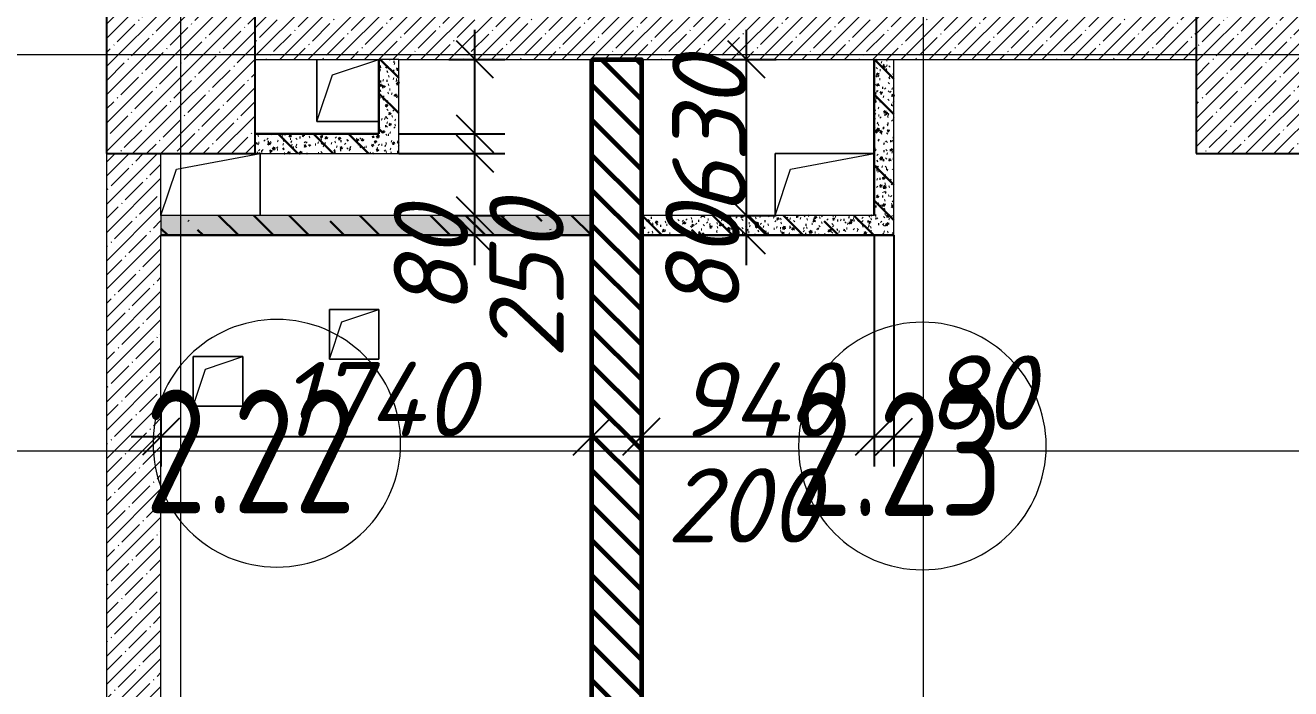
# Model space of a CAD drawing. Header units: millimetres. Extents: x 12986 to 523328, y -9759 to 30092.
# Drawn here: x 252479 to 257589, y 9673 to 12352 of the extents above; entities that cross this region are included whole.
import ezdxf

# ---------------------------------------------------------------- set-up
doc = ezdxf.new("R2010")
doc.units = ezdxf.units.MM
for name, color, linetype, lineweight in [('0) ПГП', 1, 'Continuous', 30), ('4) ПГП красный расчет', 12, 'Continuous', 30), ('5) Блок ячеистый', 160, 'Continuous', 60), ('A-ANNO-DIMS', 7, 'Continuous', 9), ('A-AREA-IDEN', 7, 'Continuous', 9), ('A-FLOR', 7, 'Continuous', 9), ('A-GENM', 7, 'Continuous', 9), ('A-WALL-FNSH-2', 7, 'Continuous', 5), ('A-WALL-FNSH-4', 250, 'Continuous', 13), ('A-WALL-PATT-1', 7, 'Continuous', 5), ('S-COLS', 7, 'Continuous', 9), ('S-COLS-1', 7, 'Continuous', 5), ('S-COLS-2', 7, 'Continuous', 25), ('Оси-1', 7, 'Continuous', 20)]:
    doc.layers.add(name, color=color, linetype=linetype, lineweight=lineweight)
doc.layers.add('A-WALL-3', color=7, linetype='Continuous', lineweight=5, true_color=0x000000)
doc.layers.add('A-WALL-5', color=7, linetype='Continuous', lineweight=13, true_color=0x008000)
doc.styles.add('ISOCPEUR_I_2', font='isocpeui.ttf', dxfattribs={"height": 300})
doc.styles.add('СПДС', font='ГОСТ тип А.ttf', dxfattribs={"width": 0.9})
doc.dimstyles.new('ISO-2_0_0_9К_СРЕДНИЙ', dxfattribs={"dimscale": 304.8, "dimtxt": 199.196235, "dimasz": 0.492126, "dimexe": 0.393701, "dimexo": 0, "dimgap": 0, "dimtad": 1, "dimdec": 0, "dimzin": 0, "dimdsep": 46, "dimtxsty": 'ISOCPEUR_I_2', "dimblk1": 'OBLIQUE', "dimblk2": 'OBLIQUE', "dimsah": 1, "dimcen": 0.09, "dimdle": 0.393701, "dimazin": 0, "dimtfac": 1, "dimtdec": 4, "dimtix": 1, "dimtmove": 2, "dimatfit": 3, "dimfxl": 1, "dimtvp": 1, "dimtolj": 1, "dimtzin": 0, "dimarcsym": 2})
doc.dimstyles.new('ISO-2_0_0_9К_СРЕДНИЙ_2', dxfattribs={"dimscale": 304.8, "dimtxt": 199.196235, "dimasz": 0.492126, "dimexe": 0.393701, "dimexo": 0, "dimgap": 0, "dimtad": 1, "dimdec": 0, "dimzin": 0, "dimdsep": 46, "dimtxsty": 'ISOCPEUR_I_2', "dimblk1": 'OBLIQUE', "dimblk2": 'OBLIQUE', "dimsah": 1, "dimcen": 0.09, "dimdle": 0.393701, "dimazin": 0, "dimtfac": 1, "dimtdec": 4, "dimtix": 1, "dimtmove": 0, "dimatfit": 3, "dimfxl": 1, "dimtvp": 1, "dimtolj": 1, "dimtzin": 0, "dimarcsym": 2})
pattern_1 = [(45, (239096.85, -2765.93), (-57.02463, 57.02463), []), (45, (239153.876, -2765.93), (-57.02463, 57.02463), [100.806, -20.161, 3.353, -16.808])]
pattern_2 = [(50, (239096.85, -2765.93), (72.87376, -6.37607), [7.62, -83.82]), (355, (239096.85, -2765.93), (-14.097, 76.42244), [6.096, -67.056]), (100.451, (239102.924, -2766.464), (58.77696, 70.04687), [6.476, -71.236]), (46.184, (239096.85, -2745.61), (108.43142, -16.81745), [11.43, -125.73]), (96.636, (239105.89, -2747.01), (94.961, 98.9709), [9.714, -106.854]), (351.184, (239096.85, -2745.61), (94.96227, 98.9702), [9.144, -100.584]), (21, (239107.01, -2750.69), (60.64565, -40.90654), [7.62, -83.82]), (326, (239107.01, -2750.69), (24.72083, 73.67493), [6.096, -67.056]), (71.451, (239112.065, -2754.1), (85.36689, 32.76874), [6.476, -71.236]), (37.5, (239096.85, -2765.933), (1.235525, 33.822432), [3.353, -62.89, 3.353, -64.719, -67.31]), (37.5, (239096.85, -2765.933), (1.235525, 33.822432), [-134.315, 3.353, -63.957]), (7.5, (239096.85, -2765.933), (26.728146, 40.07255), [3.353, -35.458, 3.353, -61.366, -25.654]), (7.5, (239096.85, -2765.933), (26.728146, 40.07255), [-103.53, 3.353, -22.301]), (327.5, (239074.194, -2765.933), (54.236318, -2.292117), [3.353, -22.047, 3.353, -75.895, -105.156]), (327.5, (239074.194, -2765.933), (54.236318, -2.292117), [-104.648, 3.353, -101.803]), (317.5, (239064.034, -2765.933), (59.25158, 10.17014), [3.353, -29.667, 3.353, -49.276, -74.676]), (317.5, (239064.034, -2765.933), (59.25158, 10.17014), [-85.649, 3.353, -71.323])]
pattern_3 = [(135, (239096.85, -2765.93), (-142.5612, -142.5612), []), (135, (239239.41, -2765.93), (-142.5612, -142.5612), [252.016, -50.403, 3.353, -47.05])]

# ---------------------------------------------------------------- blocks, each defined once
blk = doc.blocks.new('Колонна_Несущая_Прямоугольное сечение - 600х600-V8-АР1_1_Кладочный план 2 этажа')
at = {"layer": 'S-COLS-1'}
h = blk.add_hatch(dxfattribs=at)
h.set_pattern_fill('FP_12', color=256, style=0, pattern_type=2)
h.set_pattern_definition([(45, (-14010, -14900), (-57.02463, 57.02463), []), (45, (-13952.975, -14900), (-57.02463, 57.02463), [100.806, -20.161, 3.353, -16.808])])
h.paths.add_polyline_path([(-300, -300), (300, -300), (300, 300), (-300, 300), (-300, 197.8)], flags=0)
at = {"layer": 'S-COLS-2'}
for p, q in [((300, 300), (-300, 300)), ((-300, 300), (-300, -300)), ((300, -300), (300, 300)), ((-300, -300), (300, -300))]:
    blk.add_line(p, q, dxfattribs=at)
blk = doc.blocks.new('Колонна_Несущая_Прямоугольное сечение - 600х600-V40-АР1_1_Кладочный план 2 этажа')
at = {"layer": 'S-COLS-1'}
h = blk.add_hatch(dxfattribs=at)
h.set_pattern_fill('FP_56', color=256, style=0, pattern_type=2)
h.set_pattern_definition([(45, (-18410.26, -14900), (-57.02463, 57.02463), []), (45, (-18353.23, -14900), (-57.02463, 57.02463), [100.806, -20.161, 3.353, -16.808])])
h.paths.add_polyline_path([(-300, -300), (300, -300), (300, 300), (-300, 300)], flags=0)
at = {"layer": 'S-COLS-2'}
for p, q in [((300, 300), (-300, 300)), ((-300, 300), (-300, -300)), ((300, -300), (300, 300)), ((-300, -300), (300, -300))]:
    blk.add_line(p, q, dxfattribs=at)
blk = doc.blocks.new('AR_Отверстие прямоугольное _в плите_ - AR_Отверстие прямоугольное _в плите_-V60-АР1_1_Кладочный план 2 этажа')
at = {"layer": 'A-GENM'}
for p, q in [((-137.5, 62.5), (200, 125)), ((200, -125), (200, 125)), ((-200, -125), (-137.5, 62.5))]:
    blk.add_line(p, q, dxfattribs=at)
blk = doc.blocks.new('AR_Отверстие прямоугольное _в плите_ - AR_Отверстие прямоугольное _в плите_-V61-АР1_1_Кладочный план 2 этажа')
at = {"layer": 'A-GENM'}
for p, q in [((200, 125), (-200, 125)), ((-200, 125), (-200, -125)), ((-137.5, 62.5), (200, 125)), ((-200, -125), (-137.5, 62.5))]:
    blk.add_line(p, q, dxfattribs=at)
blk = doc.blocks.new('AR_Отверстие прямоугольное _в плите_ - AR_Отверстие прямоугольное _в плите_-24467960-АР1_1_Кладочный план 2 этажа')
at = {"layer": 'A-GENM'}
for p, q in [((-125, 125), (-125, -125)), ((-62.5, 62.5), (125, 125)), ((-125, -125), (-62.5, 62.5)), ((-125, -125), (125, -125))]:
    blk.add_line(p, q, dxfattribs=at)
blk = doc.blocks.new('AR_Отверстие прямоугольное _в плите_ - AR_Отверстие прямоугольное _в плите_-V57-АР1_1_Кладочный план 2 этажа')
at = {"layer": 'A-GENM'}
for p, q in [((100, 100), (-100, 100)), ((-100, 100), (-100, -100)), ((-50, 50), (100, 100)), ((100, -100), (100, 100)), ((-100, -100), (-50, 50)), ((-100, -100), (100, -100))]:
    blk.add_line(p, q, dxfattribs=at)
blk = doc.blocks.new('_Oblique')
at = {"color": 0, "linetype": 'ByBlock', "lineweight": -2}
blk.add_line((-0.5, -0.5), (0.5, 0.5), dxfattribs=at)
blk = doc.blocks.new('*D2418')
at = {"layer": 'A-ANNO-DIMS', "color": 0, "lineweight": -2, "transparency": 16777216}
for p, q in [((253026.9, 10796.9), (253026.9, 10570.9)), ((254766.9, 10796.9), (254766.9, 10570.9)), ((252906.9, 10690.9), (254886.9, 10690.9))]:
    blk.add_line(p, q, dxfattribs=at)
at = {"layer": 'Defpoints', "color": 0, "transparency": 16777216}
for p in [(253026.9, 10796.9), (254766.9, 10796.9), (254766.9, 10690.9)]:
    blk.add_point(p, dxfattribs=at)
at = {"layer": 'A-ANNO-DIMS', "color": 0, "lineweight": -2, "transparency": 16777216, "xscale": 150, "yscale": 150, "zscale": 150, "rotation": 180}
blk.add_blockref('_Oblique', (253026.9, 10690.9), dxfattribs=at)
at = {"layer": 'A-ANNO-DIMS', "color": 0, "lineweight": -2, "transparency": 16777216, "xscale": 150, "yscale": 150, "zscale": 150}
blk.add_blockref('_Oblique', (254766.9, 10690.9), dxfattribs=at)
at = {"layer": 'A-ANNO-DIMS', "color": 0, "transparency": 16777216, "insert": (253896.9, 10842.8), "char_height": 300, "width": 579.201, "attachment_point": 5, "style": 'ISOCPEUR_I_2'}
blk.add_mtext('\\A1;1740', dxfattribs=at)
blk = doc.blocks.new('*D2419')
at = {"layer": 'A-ANNO-DIMS', "color": 0, "lineweight": -2, "transparency": 16777216}
for p, q in [((254766.9, 10796.9), (254766.9, 10570.9)), ((254966.9, 10796.9), (254966.9, 10570.9)), ((254646.9, 10690.9), (255086.9, 10690.9))]:
    blk.add_line(p, q, dxfattribs=at)
at = {"layer": 'Defpoints', "color": 0, "transparency": 16777216}
for p in [(254766.9, 10796.9), (254966.9, 10796.9), (254966.9, 10690.9)]:
    blk.add_point(p, dxfattribs=at)
at = {"layer": 'A-ANNO-DIMS', "color": 0, "lineweight": -2, "transparency": 16777216, "xscale": 150, "yscale": 150, "zscale": 150, "rotation": 180}
blk.add_blockref('_Oblique', (254766.9, 10690.9), dxfattribs=at)
at = {"layer": 'A-ANNO-DIMS', "color": 0, "lineweight": -2, "transparency": 16777216, "xscale": 150, "yscale": 150, "zscale": 150}
blk.add_blockref('_Oblique', (254966.9, 10690.9), dxfattribs=at)
at = {"layer": 'A-ANNO-DIMS', "color": 0, "transparency": 16777216, "insert": (255068.5, 10563.4), "char_height": 300, "width": 455.087, "attachment_point": 1, "line_spacing_factor": 1.149209, "style": 'ISOCPEUR_I_2'}
blk.add_mtext('\\A1;200', dxfattribs=at)
blk = doc.blocks.new('*D2420')
at = {"layer": 'A-ANNO-DIMS', "color": 0, "lineweight": -2, "transparency": 16777216}
for p, q in [((255906.9, 11501), (255906.9, 10570.9)), ((254966.9, 10796.9), (254966.9, 10570.9)), ((254846.9, 10690.9), (256026.9, 10690.9))]:
    blk.add_line(p, q, dxfattribs=at)
at = {"layer": 'Defpoints', "color": 0, "transparency": 16777216}
for p in [(255906.9, 11501), (254966.9, 10796.9), (255906.9, 10690.9)]:
    blk.add_point(p, dxfattribs=at)
at = {"layer": 'A-ANNO-DIMS', "color": 0, "lineweight": -2, "transparency": 16777216, "xscale": 150, "yscale": 150, "zscale": 150, "rotation": 180}
blk.add_blockref('_Oblique', (254966.9, 10690.9), dxfattribs=at)
at = {"layer": 'A-ANNO-DIMS', "color": 0, "lineweight": -2, "transparency": 16777216, "xscale": 150, "yscale": 150, "zscale": 150}
blk.add_blockref('_Oblique', (255906.9, 10690.9), dxfattribs=at)
at = {"layer": 'A-ANNO-DIMS', "color": 0, "transparency": 16777216, "insert": (255436.9, 10840.9), "char_height": 300, "width": 473.474, "attachment_point": 5, "style": 'ISOCPEUR_I_2'}
blk.add_mtext('\\A1;940', dxfattribs=at)
blk = doc.blocks.new('*D2421')
at = {"layer": 'A-ANNO-DIMS', "color": 0, "lineweight": -2, "transparency": 16777216}
for p, q in [((255906.9, 11501), (255906.9, 10570.9)), ((255986.9, 11504.1), (255986.9, 10570.9)), ((255786.9, 10690.9), (256106.9, 10690.9))]:
    blk.add_line(p, q, dxfattribs=at)
at = {"layer": 'Defpoints', "color": 0, "transparency": 16777216}
for p in [(255906.9, 11501), (255986.9, 11504.1), (255986.9, 10690.9)]:
    blk.add_point(p, dxfattribs=at)
at = {"layer": 'A-ANNO-DIMS', "color": 0, "lineweight": -2, "transparency": 16777216, "xscale": 150, "yscale": 150, "zscale": 150, "rotation": 180}
blk.add_blockref('_Oblique', (255906.9, 10690.9), dxfattribs=at)
at = {"layer": 'A-ANNO-DIMS', "color": 0, "lineweight": -2, "transparency": 16777216, "xscale": 150, "yscale": 150, "zscale": 150}
blk.add_blockref('_Oblique', (255986.9, 10690.9), dxfattribs=at)
at = {"layer": 'A-ANNO-DIMS', "color": 0, "transparency": 16777216, "insert": (256118.8, 11018.8), "char_height": 300, "width": 303.391, "attachment_point": 1, "line_spacing_factor": 1.149209, "style": 'ISOCPEUR_I_2'}
blk.add_mtext('\\A1;80', dxfattribs=at)
blk = doc.blocks.new('*D2422')
at = {"layer": 'A-ANNO-DIMS', "color": 0, "lineweight": -2, "transparency": 16777216}
for p, q in [((254295, 11384.1), (254295, 11704.1)), ((254188.9, 11584.1), (254415, 11584.1)), ((254188.9, 11504.1), (254415, 11504.1))]:
    blk.add_line(p, q, dxfattribs=at)
at = {"layer": 'Defpoints', "color": 0, "transparency": 16777216}
for p in [(254188.9, 11584.1), (254295, 11584.1), (254188.9, 11504.1)]:
    blk.add_point(p, dxfattribs=at)
at = {"layer": 'A-ANNO-DIMS', "color": 0, "lineweight": -2, "transparency": 16777216, "xscale": 150, "yscale": 150, "zscale": 150}
for p, rotation in [((254295, 11584.1), 90), ((254295, 11504.1), 270)]:
    blk.add_blockref('_Oblique', p, dxfattribs=dict(at, rotation=rotation))
at = {"layer": 'A-ANNO-DIMS', "color": 0, "transparency": 16777216, "insert": (253967, 11179.2), "char_height": 300, "width": 303.391, "attachment_point": 1, "rotation": 90, "line_spacing_factor": 1.149209, "style": 'ISOCPEUR_I_2'}
blk.add_mtext('\\A1;80', dxfattribs=at)
blk = doc.blocks.new('*D2423')
at = {"layer": 'A-ANNO-DIMS', "color": 0, "lineweight": -2, "transparency": 16777216}
for p, q in [((254295, 11464.1), (254295, 11954.1)), ((253986.9, 11834.1), (254415, 11834.1)), ((254188.9, 11584.1), (254415, 11584.1))]:
    blk.add_line(p, q, dxfattribs=at)
at = {"layer": 'Defpoints', "color": 0, "transparency": 16777216}
for p in [(253986.9, 11834.1), (254295, 11834.1), (254188.9, 11584.1)]:
    blk.add_point(p, dxfattribs=at)
at = {"layer": 'A-ANNO-DIMS', "color": 0, "lineweight": -2, "transparency": 16777216, "xscale": 150, "yscale": 150, "zscale": 150}
for p, rotation in [((254295, 11834.1), 90), ((254295, 11584.1), 270)]:
    blk.add_blockref('_Oblique', p, dxfattribs=dict(at, rotation=rotation))
at = {"layer": 'A-ANNO-DIMS', "color": 0, "transparency": 16777216, "insert": (254353.1, 11005.8), "char_height": 300, "width": 455.087, "attachment_point": 1, "rotation": 90, "line_spacing_factor": 1.149209, "style": 'ISOCPEUR_I_2'}
blk.add_mtext('\\A1;250', dxfattribs=at)
blk = doc.blocks.new('*D2424')
at = {"layer": 'A-ANNO-DIMS', "color": 0, "lineweight": -2, "transparency": 16777216}
for p, q in [((254295, 11714.1), (254295, 12034.1)), ((253989.9, 11914.1), (254415, 11914.1)), ((253986.9, 11834.1), (254415, 11834.1))]:
    blk.add_line(p, q, dxfattribs=at)
at = {"layer": 'Defpoints', "color": 0, "transparency": 16777216}
for p in [(253989.9, 11914.1), (254295, 11914.1), (253986.9, 11834.1)]:
    blk.add_point(p, dxfattribs=at)
at = {"layer": 'A-ANNO-DIMS', "color": 0, "lineweight": -2, "transparency": 16777216, "xscale": 150, "yscale": 150, "zscale": 150}
for p, rotation in [((254295, 11914.1), 90), ((254295, 11834.1), 270)]:
    blk.add_blockref('_Oblique', p, dxfattribs=dict(at, rotation=rotation))
at = {"layer": 'A-ANNO-DIMS', "color": 0, "transparency": 16777216, "insert": (254864.2, 12680.3), "char_height": 300, "width": 303.391, "attachment_point": 1, "rotation": 90, "line_spacing_factor": 1.149209, "style": 'ISOCPEUR_I_2'}
blk.add_mtext('\\A1;80', dxfattribs=at)
blk = doc.blocks.new('*D2425')
at = {"layer": 'A-ANNO-DIMS', "color": 0, "lineweight": -2, "transparency": 16777216}
for p, q in [((254295, 11794.1), (254295, 12334.1)), ((254188.9, 12214.1), (254415, 12214.1)), ((253989.9, 11914.1), (254415, 11914.1))]:
    blk.add_line(p, q, dxfattribs=at)
at = {"layer": 'Defpoints', "color": 0, "transparency": 16777216}
for p in [(254188.9, 12214.1), (254295, 12214.1), (253989.9, 11914.1)]:
    blk.add_point(p, dxfattribs=at)
at = {"layer": 'A-ANNO-DIMS', "color": 0, "lineweight": -2, "transparency": 16777216, "xscale": 150, "yscale": 150, "zscale": 150}
for p, rotation in [((254295, 12214.1), 90), ((254295, 11914.1), 270)]:
    blk.add_blockref('_Oblique', p, dxfattribs=dict(at, rotation=rotation))
at = {"layer": 'A-ANNO-DIMS', "color": 0, "transparency": 16777216, "insert": (254504.1, 12524.3), "char_height": 300, "width": 455.087, "attachment_point": 1, "rotation": 90, "line_spacing_factor": 1.149209, "style": 'ISOCPEUR_I_2'}
blk.add_mtext('\\A1;300', dxfattribs=at)
blk = doc.blocks.new('*D2426')
at = {"layer": 'A-ANNO-DIMS', "color": 0, "lineweight": -2, "transparency": 16777216}
for p, q in [((255391.6, 11384.1), (255391.6, 11704.1)), ((255285.5, 11584.1), (255511.6, 11584.1)), ((255285.5, 11504.1), (255511.6, 11504.1))]:
    blk.add_line(p, q, dxfattribs=at)
at = {"layer": 'Defpoints', "color": 0, "transparency": 16777216}
for p in [(255285.5, 11584.1), (255391.6, 11584.1), (255285.5, 11504.1)]:
    blk.add_point(p, dxfattribs=at)
at = {"layer": 'A-ANNO-DIMS', "color": 0, "lineweight": -2, "transparency": 16777216, "xscale": 150, "yscale": 150, "zscale": 150}
for p, rotation in [((255391.6, 11584.1), 90), ((255391.6, 11504.1), 270)]:
    blk.add_blockref('_Oblique', p, dxfattribs=dict(at, rotation=rotation))
at = {"layer": 'A-ANNO-DIMS', "color": 0, "transparency": 16777216, "insert": (255063.6, 11182.4), "char_height": 300, "width": 303.391, "attachment_point": 1, "rotation": 90, "line_spacing_factor": 1.149209, "style": 'ISOCPEUR_I_2'}
blk.add_mtext('\\A1;80', dxfattribs=at)
blk = doc.blocks.new('*D2427')
at = {"layer": 'A-ANNO-DIMS', "color": 0, "lineweight": -2, "transparency": 16777216}
for p, q in [((255391.6, 11464.1), (255391.6, 12334.1)), ((255285.5, 12214.1), (255511.6, 12214.1)), ((255285.5, 11584.1), (255511.6, 11584.1))]:
    blk.add_line(p, q, dxfattribs=at)
at = {"layer": 'Defpoints', "color": 0, "transparency": 16777216}
for p in [(255285.5, 12214.1), (255391.6, 12214.1), (255285.5, 11584.1)]:
    blk.add_point(p, dxfattribs=at)
at = {"layer": 'A-ANNO-DIMS', "color": 0, "lineweight": -2, "transparency": 16777216, "xscale": 150, "yscale": 150, "zscale": 150}
for p, rotation in [((255391.6, 12214.1), 90), ((255391.6, 11584.1), 270)]:
    blk.add_blockref('_Oblique', p, dxfattribs=dict(at, rotation=rotation))
at = {"layer": 'A-ANNO-DIMS', "color": 0, "transparency": 16777216, "insert": (255241.6, 11899.1), "char_height": 300, "width": 455.087, "attachment_point": 5, "rotation": 90, "style": 'ISOCPEUR_I_2'}
blk.add_mtext('\\A1;630', dxfattribs=at)
blk = doc.blocks.new('Марка_Помещения - Номер-25198446-Объем проектирования 2 этажа')
at = {"layer": 'A-AREA-IDEN'}
for start, end in [(360, 180), (180, 360)]:
    blk.add_arc((0, 0), 2.5, start, end, dxfattribs=at)

msp = doc.modelspace()

# ---------------------------------------------------------------- hatches: boundary and pattern name
at = {"layer": '0) ПГП'}
h = msp.add_hatch(dxfattribs=at)
h.set_pattern_fill('FP_25', color=256, style=0, pattern_type=2)
h.set_pattern_definition(pattern_2)
h.paths.add_polyline_path([(253906.85078, 11914.0673), (253986.85078, 11914.0673), (253986.85078, 12214.0673), (253906.85078, 12214.0673)], flags=0)
h = msp.add_hatch(dxfattribs=at)
h.set_pattern_fill('FP_26', color=256, style=0, pattern_type=2)
h.set_pattern_definition(pattern_3)
h.paths.add_polyline_path([(253906.85078, 11914.0673), (253986.85078, 11914.0673), (253986.85078, 12214.0673), (253906.85078, 12214.0673)], flags=0)
h = msp.add_hatch(dxfattribs=at)
h.set_pattern_fill('FP_25', color=256, style=0, pattern_type=2)
h.set_pattern_definition(pattern_2)
h.paths.add_polyline_path([(255906.85079, 11584.0673), (255986.85079, 11584.0673), (255986.85079, 12214.0673), (255906.85079, 12214.0673)], flags=0)
h = msp.add_hatch(dxfattribs=at)
h.set_pattern_fill('FP_26', color=256, style=0, pattern_type=2)
h.set_pattern_definition(pattern_3)
h.paths.add_polyline_path([(255906.85079, 11584.0673), (255986.85079, 11584.0673), (255986.85079, 12214.0673), (255906.85079, 12214.0673)], flags=0)
h = msp.add_hatch(dxfattribs=at)
h.set_pattern_fill('FP_25', color=256, style=0, pattern_type=2)
h.set_pattern_definition(pattern_2)
h.paths.add_polyline_path([(253986.85078, 11834.0673), (253986.85078, 11914.0673), (253406.85078, 11914.0673), (253406.85078, 11834.0673)], flags=0)
h = msp.add_hatch(dxfattribs=at)
h.set_pattern_fill('FP_26', color=256, style=0, pattern_type=2)
h.set_pattern_definition(pattern_3)
h.paths.add_polyline_path([(253986.85078, 11834.0673), (253986.85078, 11914.0673), (253406.85078, 11914.0673), (253406.85078, 11834.0673)], flags=0)
h = msp.add_hatch(dxfattribs=at)
h.set_pattern_fill('FP_25', color=256, style=0, pattern_type=2)
h.set_pattern_definition(pattern_2)
h.paths.add_polyline_path([(254319.89769, 11504.0673), (254766.85079, 11504.0673), (254766.85079, 11584.0673), (253026.85078, 11584.0673), (253026.85078, 11504.0673)], flags=0)
h = msp.add_hatch(dxfattribs=at)
h.set_pattern_fill('FP_26', color=256, style=0, pattern_type=2)
h.set_pattern_definition(pattern_3)
h.paths.add_polyline_path([(254319.89769, 11504.0673), (254766.85079, 11504.0673), (254766.85079, 11584.0673), (253026.85078, 11584.0673), (253026.85078, 11504.0673)], flags=0)
h = msp.add_hatch(dxfattribs=at)
h.set_pattern_fill('FP_25', color=256, style=0, pattern_type=2)
h.set_pattern_definition(pattern_2)
h.paths.add_polyline_path([(255986.85079, 11504.0673), (255986.85079, 11584.0673), (254966.85079, 11584.0673), (254966.85079, 11504.0673), (255852.16331, 11504.0673)], flags=0)
h = msp.add_hatch(dxfattribs=at)
h.set_pattern_fill('FP_26', color=256, style=0, pattern_type=2)
h.set_pattern_definition(pattern_3)
h.paths.add_polyline_path([(255986.85079, 11504.0673), (255986.85079, 11584.0673), (254966.85079, 11584.0673), (254966.85079, 11504.0673), (255852.16331, 11504.0673)], flags=0)
at = {"layer": '5) Блок ячеистый'}
h = msp.add_hatch(dxfattribs=at)
h.set_pattern_fill('FP_22', color=256, style=0, pattern_type=2)
h.set_pattern_definition([(135, (239096.85, -2765.93), (-70.7107, -70.7107), [])])
h.paths.add_polyline_path([(254966.85079, 8334.06731), (254966.85079, 12214.0673), (254766.85079, 12214.0673), (254766.85079, 8334.06731)], flags=0)
at = {"layer": 'A-WALL-PATT-1'}
h = msp.add_hatch(dxfattribs=at)
h.set_pattern_fill('FP_7', color=256, style=0, pattern_type=2)
h.set_pattern_definition(pattern_1)
h.paths.add_polyline_path([(257207.1074, 12214.0673), (257207.10738, 12434.0673), (253407.1074, 12434.0673), (253407.1074, 12214.0673), (255852.16331, 12214.0673)], flags=0)
h = msp.add_hatch(dxfattribs=at)
h.set_pattern_fill('FP_7', color=256, style=0, pattern_type=2)
h.set_pattern_definition(pattern_1)
h.paths.add_polyline_path([(253026.85078, 8634.0673), (253026.85078, 11834.0673), (252806.85078, 11834.0673), (252806.85078, 8634.0673)], flags=0)

# ---------------------------------------------------------------- linework, layer by layer
at = {"layer": '4) ПГП красный расчет'}
for p, q in [((253906.85078, 12214.0673), (253906.85078, 11914.0673)), ((255906.85079, 12214.0673), (255906.85079, 11584.0673)), ((253906.85078, 11914.0673), (253406.85078, 11914.0673)), ((253026.85078, 11504.0673), (254766.85079, 11504.0673)), ((254966.85079, 11504.0673), (255986.85079, 11504.0673))]:
    msp.add_line(p, q, dxfattribs=at)
at = {"layer": '5) Блок ячеистый'}
msp.add_lwpolyline([(254766.85079, 12214.0673), (254966.85079, 12214.0673), (254966.85079, 8334.0673), (254766.85079, 8334.0673)], close=True, dxfattribs=at)
at = {"layer": 'A-FLOR'}
for p, q in [((253656.85078, 11964.06747), (253656.85078, 12214.0673)), ((253906.85078, 11964.06747), (253656.85078, 11964.06747)), ((253426.85078, 11834.0673), (253426.85078, 11584.0673)), ((255506.85079, 11834.0673), (255906.85079, 11834.0673)), ((255506.85079, 11584.0673), (255506.85079, 11834.0673)), ((253706.85078, 11204.0673), (253906.85078, 11204.0673)), ((253706.85078, 11004.0673), (253706.85078, 11204.0673)), ((253906.85078, 11204.0673), (253906.85078, 11004.0673)), ((253156.85079, 11014.06747), (253356.85079, 11014.06747)), ((253156.85079, 10814.06747), (253156.85079, 11014.06747)), ((253356.85079, 11014.06747), (253356.85079, 10814.06747)), ((253906.85078, 11004.0673), (253706.85078, 11004.0673)), ((253356.85079, 10814.06747), (253156.85079, 10814.06747))]:
    msp.add_line(p, q, dxfattribs=at)
at = {"layer": 'A-WALL-3'}
for p, q in [((253407.1074, 12434.0673), (253407.1074, 12214.0673)), ((253407.1074, 12214.0673), (253906.85078, 12214.0673)), ((253986.85078, 12214.0673), (257207.10738, 12214.0673)), ((252806.85078, 11834.0673), (252806.85078, 8634.0673)), ((253026.85078, 11584.0673), (253026.85078, 11834.0673)), ((253026.85078, 8634.0673), (253026.85078, 11504.0673))]:
    msp.add_line(p, q, dxfattribs=at)
at = {"layer": 'A-WALL-5'}
for p, q in [((253986.85078, 12214.0673), (253906.85078, 12214.0673)), ((253026.85078, 11584.0673), (253026.85078, 11504.0673))]:
    msp.add_line(p, q, dxfattribs=at)
at = {"layer": 'A-WALL-FNSH-2'}
for p, q in [((254766.85079, 12214.0673), (254766.85079, 8334.06731)), ((254966.85079, 8334.06731), (254966.85079, 12214.0673))]:
    msp.add_line(p, q, dxfattribs=at)
at = {"layer": 'A-WALL-FNSH-4'}
for p, q in [((253986.85078, 11834.0673), (253986.85078, 12214.0673)), ((255986.85079, 11504.0673), (255986.85079, 12214.0673)), ((253406.85078, 11834.0673), (253986.85078, 11834.0673)), ((254766.85079, 11584.0673), (253026.85078, 11584.0673)), ((255906.85079, 11584.0673), (254966.85079, 11584.0673))]:
    msp.add_line(p, q, dxfattribs=at)
at = {"layer": 'Оси-1'}
for p, q in [((253106.85078, -6915.9327), (253106.85078, 25871.01046)), ((256106.85078, -6915.9327), (256106.85078, 25871.01046)), ((234936.85079, 12234.0673), (365048.47884, 12234.0673)), ((234936.85079, 10634.0673), (365048.47884, 10634.0673))]:
    msp.add_line(p, q, dxfattribs=at)

# ---------------------------------------------------------------- block references
at = {"layer": 'A-AREA-IDEN', "xscale": 199.9999999999999, "yscale": 199.9999999999999, "zscale": 199.9999999999999}
for p in [(253494.78865, 10664.09252), (256101.69189, 10653.09252)]:
    msp.add_blockref('Марка_Помещения - Номер-25198446-Объем проектирования 2 этажа', p, dxfattribs=at)
at = {"layer": 'A-GENM'}
for name, p in [('AR_Отверстие прямоугольное _в плите_ - AR_Отверстие прямоугольное _в плите_-24467960-АР1_1_Кладочный план 2 этажа', (253781.85078, 12089.06747)), ('AR_Отверстие прямоугольное _в плите_ - AR_Отверстие прямоугольное _в плите_-V60-АР1_1_Кладочный план 2 этажа', (253226.85078, 11709.0673)), ('AR_Отверстие прямоугольное _в плите_ - AR_Отверстие прямоугольное _в плите_-V61-АР1_1_Кладочный план 2 этажа', (255706.85079, 11709.0673)), ('AR_Отверстие прямоугольное _в плите_ - AR_Отверстие прямоугольное _в плите_-V57-АР1_1_Кладочный план 2 этажа', (253806.85078, 11104.0673)), ('AR_Отверстие прямоугольное _в плите_ - AR_Отверстие прямоугольное _в плите_-V57-АР1_1_Кладочный план 2 этажа', (253256.85079, 10914.06747))]:
    msp.add_blockref(name, p, dxfattribs=at)
at = {"layer": 'S-COLS'}
for name, p in [('Колонна_Несущая_Прямоугольное сечение - 600х600-V8-АР1_1_Кладочный план 2 этажа', (253106.85078, 12134.0673)), ('Колонна_Несущая_Прямоугольное сечение - 600х600-V40-АР1_1_Кладочный план 2 этажа', (257507.10738, 12134.0673))]:
    msp.add_blockref(name, p, dxfattribs=at)

# ---------------------------------------------------------------- texts
at = {"layer": 'A-AREA-IDEN', "char_height": 500, "width": 1327.5945, "attachment_point": 1, "style": 'СПДС'}
for s, insert in [('2.22', (252963.32235, 10881.21113)), ('2.23', (255570.22559, 10870.21113))]:
    msp.add_mtext(s, dxfattribs=dict(at, insert=insert))

# ---------------------------------------------------------------- dimensions: what is measured, and where the dimension line sits
at = {"layer": 'A-ANNO-DIMS'}
for base, p1, p2, override, picture, middle in [((254294.95676, 11914.0673), (253986.85078, 11834.0673), (253989.89878, 11914.0673), {"dimpost": '<>', "dimfxl": 80.058043}, '*D2424', (255064.22402, 12831.96212)), ((254294.95676, 12214.0673), (253989.89878, 11914.0673), (254188.89074, 12214.0673), {"dimpost": '<>', "dimfxl": 359.996946}, '*D2425', (254704.12789, 12751.81203)), ((254294.95676, 11834.0673), (254188.89074, 11584.0673), (253986.85078, 11834.0673), {"dimpost": '<>', "dimfxl": 321.434514}, '*D2423', (254553.1427, 11233.37314)), ((254294.95676, 11584.0673), (254188.89074, 11504.0673), (254188.89074, 11584.0673), {"dimpost": '<>', "dimfxl": 80}, '*D2422', (254166.99894, 11330.92402)), ((255391.60525, 11584.0673), (255285.53923, 11504.0673), (255285.53923, 11584.0673), {"dimpost": '<>', "dimfxl": 80}, '*D2426', (255263.64744, 11334.06304))]:
    dim = msp.add_linear_dim(base=base, p1=p1, p2=p2, angle=90, dimstyle='ISO-2_0_0_9К_СРЕДНИЙ', override=override, dxfattribs=at)
    dim.commit()
    dim.dimension.update_dxf_attribs({"geometry": picture, "text_midpoint": middle, "dimtype": 160, "text_rotation": 90})
dim = msp.add_linear_dim(base=(255391.60525, 12214.0673), p1=(255285.53923, 11584.0673), p2=(255285.53923, 12214.0673), angle=90, dimstyle='ISO-2_0_0_9К_СРЕДНИЙ_2', override={"dimpost": '<>', "dimfxl": 630}, dxfattribs=at)
dim.commit()
dim.dimension.update_dxf_attribs({"geometry": '*D2427', "text_midpoint": (255241.60525, 11899.0673)})
for base, p1, p2, override, picture, middle in [((255906.85079, 10690.87638), (254966.85079, 10796.9424), (255906.85079, 11501.0193), {"dimpost": '<>', "dimfxl": 1174.446371}, '*D2420', (255436.85079, 10840.87638)), ((254766.85079, 10690.87638), (253026.85078, 10796.9424), (254766.85079, 10796.9424), {"dimpost": '<>', "dimfxl": 1740.000007}, '*D2418', (253896.85078, 10842.8082))]:
    dim = msp.add_linear_dim(base=base, p1=p1, p2=p2, dimstyle='ISO-2_0_0_9К_СРЕДНИЙ_2', override=override, dxfattribs=at)
    dim.commit()
    dim.dimension.update_dxf_attribs({"geometry": picture, "text_midpoint": middle})
for base, p1, p2, override, picture, middle in [((255986.85079, 10690.87638), (255906.85079, 11501.0193), (255986.85079, 11504.0673), {"dimpost": '<>', "dimfxl": 80.058043}, '*D2421', (256270.53767, 10818.8342)), ((254966.85079, 10690.87638), (254766.85079, 10796.9424), (254966.85079, 10796.9424), {"dimpost": '<>', "dimfxl": 200}, '*D2419', (255296.05575, 10363.41857))]:
    dim = msp.add_linear_dim(base=base, p1=p1, p2=p2, dimstyle='ISO-2_0_0_9К_СРЕДНИЙ', override=override, dxfattribs=at)
    dim.commit()
    dim.dimension.update_dxf_attribs({"geometry": picture, "text_midpoint": middle, "dimtype": 160})

doc.saveas('drawing.dxf')
